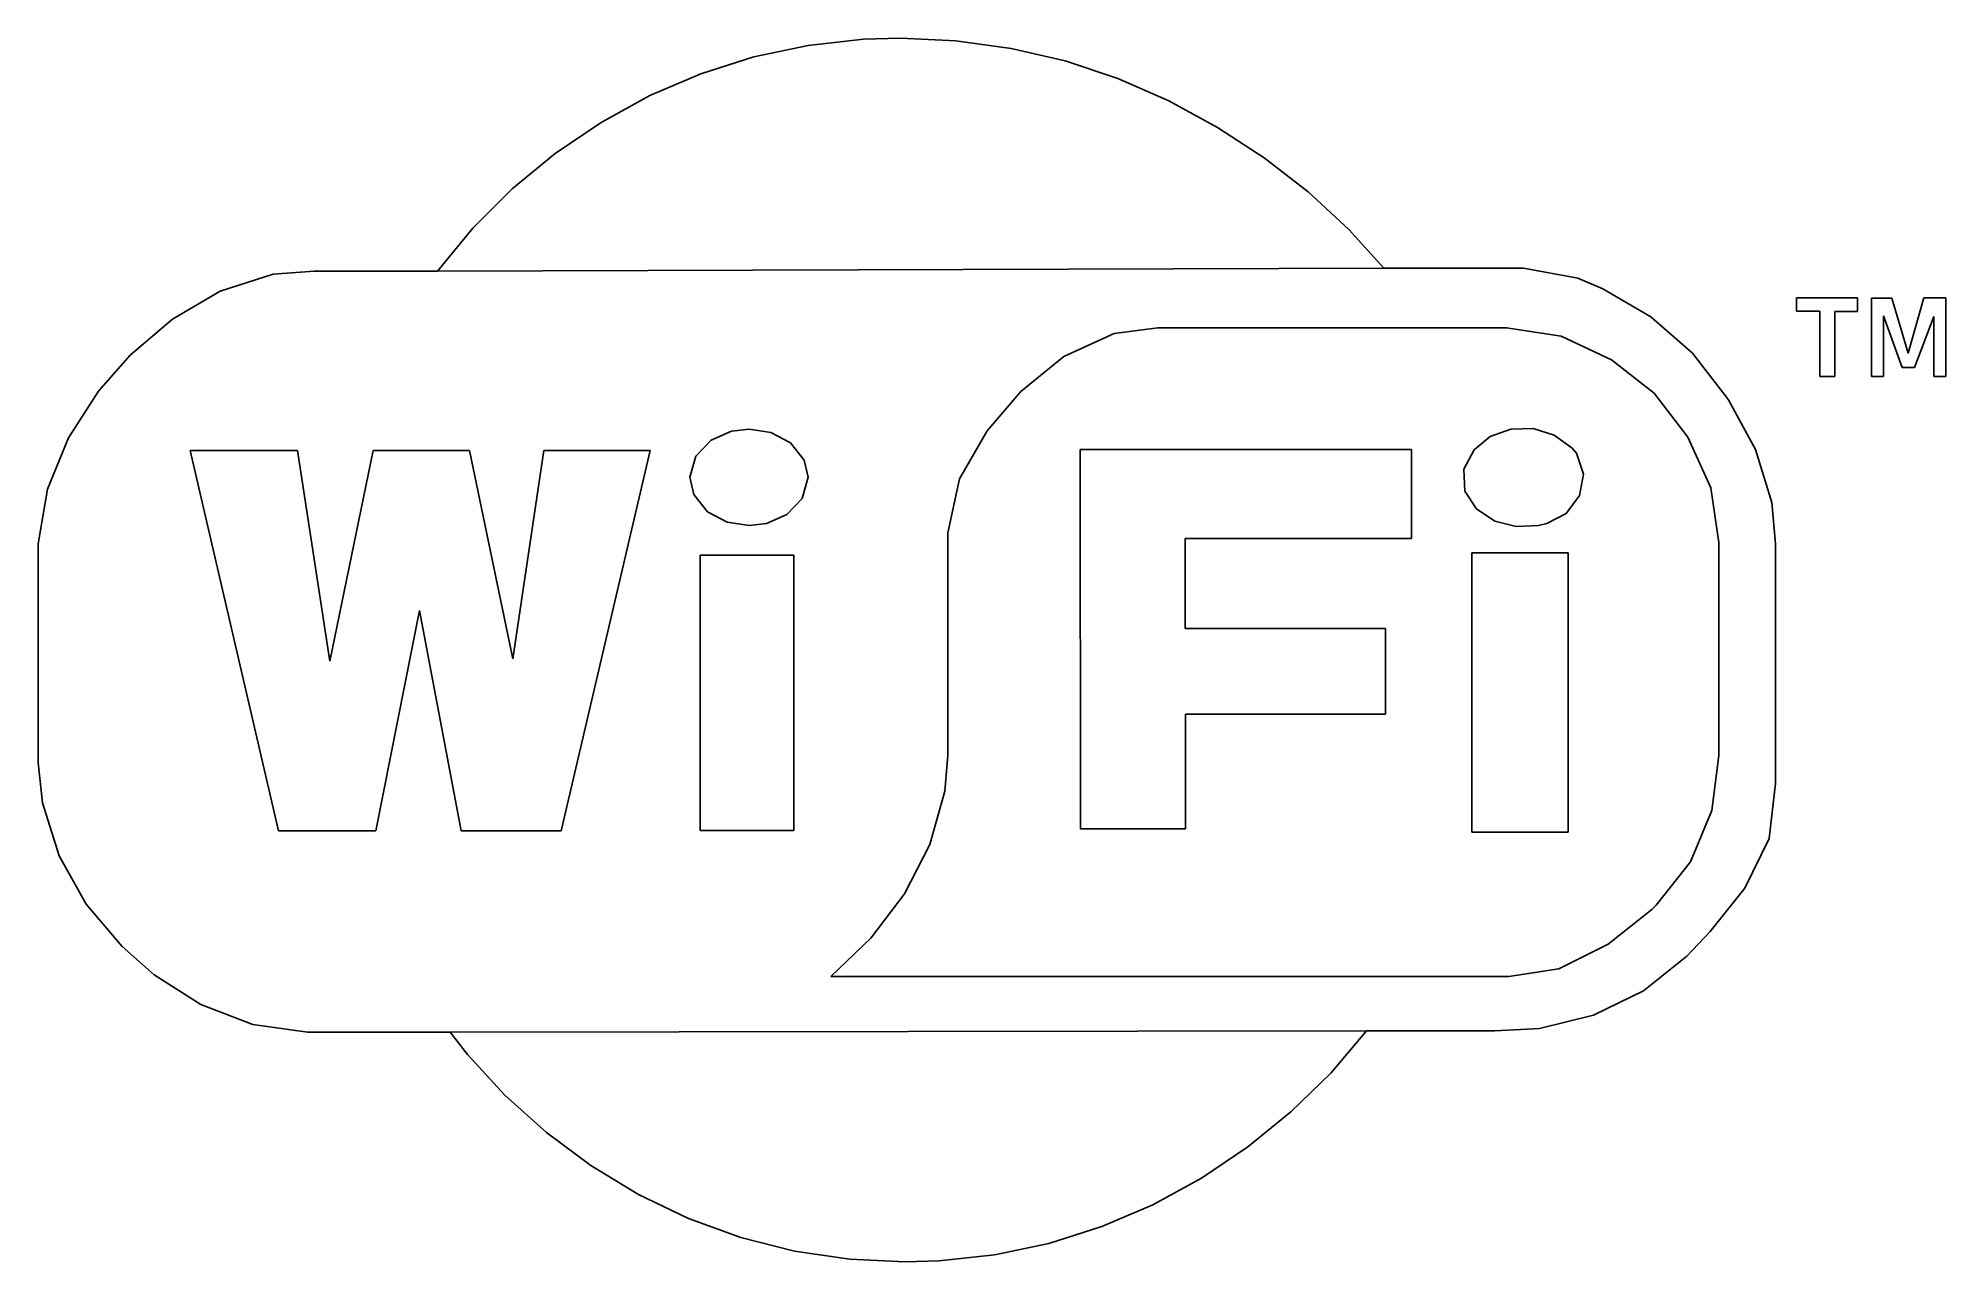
# Model space of a CAD drawing. Header units: millimetres. Extents: x 36 to 52.4, y 26 to 36.6.
import ezdxf

# ---------------------------------------------------------------- set-up
doc = ezdxf.new("R2010")
doc.units = ezdxf.units.MM

msp = doc.modelspace()

# ---------------------------------------------------------------- linework, layer by layer
at = {"color": 7, "linetype": 'Continuous'}
for p, q in [((42.607, 36.518), (43.084, 36.571)), ((42.607, 36.518), (43.084, 36.571)), ((42.607, 36.518), (43.084, 36.571)), ((43.084, 36.571), (43.403, 36.581)), ((43.084, 36.571), (43.403, 36.581)), ((43.084, 36.571), (43.403, 36.581)), ((43.403, 36.581), (43.883, 36.559)), ((43.403, 36.581), (43.883, 36.559)), ((43.403, 36.581), (43.883, 36.559)), ((41.68, 36.274), (42.137, 36.419)), ((41.68, 36.274), (42.137, 36.419)), ((41.68, 36.274), (42.137, 36.419)), ((42.137, 36.419), (42.607, 36.518)), ((42.137, 36.419), (42.607, 36.518)), ((42.137, 36.419), (42.607, 36.518)), ((43.883, 36.559), (44.358, 36.493)), ((43.883, 36.559), (44.358, 36.493)), ((43.883, 36.559), (44.358, 36.493)), ((44.358, 36.493), (44.825, 36.384)), ((44.358, 36.493), (44.825, 36.384)), ((44.358, 36.493), (44.825, 36.384)), ((41.239, 36.085), (41.68, 36.274)), ((41.239, 36.085), (41.68, 36.274)), ((41.239, 36.085), (41.68, 36.274)), ((44.825, 36.384), (45.281, 36.232)), ((44.825, 36.384), (45.281, 36.232)), ((44.825, 36.384), (45.281, 36.232)), ((40.818, 35.854), (41.239, 36.085)), ((40.818, 35.854), (41.239, 36.085)), ((40.818, 35.854), (41.239, 36.085)), ((45.281, 36.232), (45.721, 36.04)), ((45.281, 36.232), (45.721, 36.04)), ((45.281, 36.232), (45.721, 36.04)), ((45.721, 36.04), (46.142, 35.811)), ((45.721, 36.04), (46.142, 35.811)), ((45.721, 36.04), (46.142, 35.811)), ((40.421, 35.584), (40.818, 35.854)), ((40.421, 35.584), (40.818, 35.854)), ((40.421, 35.584), (40.818, 35.854)), ((46.142, 35.811), (46.544, 35.548)), ((46.142, 35.811), (46.544, 35.548)), ((46.142, 35.811), (46.544, 35.548)), ((40.051, 35.279), (40.421, 35.584)), ((40.051, 35.279), (40.421, 35.584)), ((40.051, 35.279), (40.421, 35.584)), ((46.544, 35.548), (46.923, 35.253)), ((46.544, 35.548), (46.923, 35.253)), ((46.544, 35.548), (46.923, 35.253)), ((39.71, 34.941), (40.051, 35.279)), ((39.71, 34.941), (40.051, 35.279)), ((39.71, 34.941), (40.051, 35.279)), ((46.923, 35.253), (47.276, 34.929)), ((46.923, 35.253), (47.276, 34.929)), ((46.923, 35.253), (47.276, 34.929)), ((39.407, 34.569), (39.71, 34.941)), ((39.407, 34.569), (39.71, 34.941)), ((39.407, 34.569), (39.71, 34.941)), ((47.276, 34.929), (47.578, 34.596)), ((47.276, 34.929), (47.578, 34.596)), ((47.276, 34.929), (47.578, 34.596)), ((39.407, 34.569), (47.578, 34.596)), ((47.578, 34.596), (48.782, 34.596)), ((47.578, 34.596), (48.782, 34.596)), ((47.578, 34.596), (48.782, 34.596)), ((48.782, 34.596), (49.252, 34.51)), ((48.782, 34.596), (49.252, 34.51)), ((48.782, 34.596), (49.252, 34.51)), ((37.531, 34.396), (37.987, 34.543)), ((37.531, 34.396), (37.987, 34.543)), ((37.531, 34.396), (37.987, 34.543)), ((37.987, 34.543), (38.34, 34.569)), ((37.987, 34.543), (38.34, 34.569)), ((37.987, 34.543), (38.34, 34.569)), ((38.34, 34.569), (39.407, 34.569)), ((38.34, 34.569), (39.407, 34.569)), ((38.34, 34.569), (39.407, 34.569)), ((49.252, 34.51), (49.468, 34.418)), ((49.252, 34.51), (49.468, 34.418)), ((49.252, 34.51), (49.468, 34.418)), ((37.117, 34.155), (37.531, 34.396)), ((37.117, 34.155), (37.531, 34.396)), ((37.117, 34.155), (37.531, 34.396)), ((49.468, 34.418), (49.883, 34.176)), ((49.468, 34.418), (49.883, 34.176)), ((49.468, 34.418), (49.883, 34.176)), ((51.14, 34.338), (51.14, 34.223)), ((51.668, 34.338), (51.14, 34.338)), ((51.668, 34.222), (51.668, 34.338)), ((51.788, 34.336), (51.788, 33.661)), ((51.964, 34.336), (51.788, 34.336)), ((52.103, 33.862), (51.964, 34.336)), ((52.238, 34.338), (52.103, 33.862)), ((52.429, 34.338), (52.238, 34.338)), ((52.429, 33.661), (52.429, 34.338)), ((36.752, 33.844), (37.117, 34.155)), ((36.752, 33.844), (37.117, 34.155)), ((36.752, 33.844), (37.117, 34.155)), ((49.883, 34.176), (50.243, 33.861)), ((49.883, 34.176), (50.243, 33.861)), ((49.883, 34.176), (50.243, 33.861)), ((51.14, 34.223), (51.341, 34.223)), ((51.341, 34.223), (51.341, 33.661)), ((51.47, 33.661), (51.47, 34.222)), ((51.47, 34.222), (51.668, 34.222)), ((51.891, 33.661), (51.891, 34.184)), ((51.891, 34.184), (52.051, 33.737)), ((52.159, 33.737), (52.325, 34.177)), ((52.325, 34.177), (52.325, 33.661)), ((44.815, 33.834), (45.25, 34.031)), ((45.25, 34.031), (44.815, 33.834)), ((44.815, 33.834), (45.25, 34.031)), ((45.25, 34.031), (45.625, 34.079)), ((45.625, 34.079), (45.25, 34.031)), ((45.25, 34.031), (45.625, 34.079)), ((45.625, 34.079), (48.635, 34.079)), ((48.635, 34.079), (45.625, 34.079)), ((45.625, 34.079), (48.635, 34.079)), ((48.635, 34.079), (49.108, 34.007)), ((49.108, 34.007), (48.635, 34.079)), ((48.635, 34.079), (49.108, 34.007)), ((49.108, 34.007), (49.542, 33.805)), ((49.542, 33.805), (49.108, 34.007)), ((49.108, 34.007), (49.542, 33.805)), ((36.479, 33.534), (36.752, 33.844)), ((36.479, 33.534), (36.752, 33.844)), ((36.479, 33.534), (36.752, 33.844)), ((44.444, 33.53), (44.815, 33.834)), ((44.815, 33.834), (44.444, 33.53)), ((44.444, 33.53), (44.815, 33.834)), ((49.542, 33.805), (49.91, 33.516)), ((49.91, 33.516), (49.542, 33.805)), ((49.542, 33.805), (49.91, 33.516)), ((50.243, 33.861), (50.536, 33.481)), ((50.243, 33.861), (50.536, 33.481)), ((50.243, 33.861), (50.536, 33.481)), ((51.341, 33.661), (51.47, 33.661)), ((51.788, 33.661), (51.891, 33.661)), ((52.051, 33.737), (52.159, 33.737)), ((52.325, 33.661), (52.429, 33.661)), ((36.22, 33.13), (36.479, 33.534)), ((36.22, 33.13), (36.479, 33.534)), ((36.22, 33.13), (36.479, 33.534)), ((44.151, 33.191), (44.444, 33.53)), ((44.444, 33.53), (44.151, 33.191)), ((44.151, 33.191), (44.444, 33.53)), ((49.91, 33.516), (50.202, 33.136)), ((50.202, 33.136), (49.91, 33.516)), ((49.91, 33.516), (50.202, 33.136)), ((50.536, 33.481), (50.556, 33.452)), ((50.536, 33.481), (50.556, 33.452)), ((50.536, 33.481), (50.556, 33.452)), ((50.556, 33.452), (50.785, 33.03)), ((50.556, 33.452), (50.785, 33.03)), ((50.556, 33.452), (50.785, 33.03)), ((36.038, 32.687), (36.22, 33.13)), ((36.038, 32.687), (36.22, 33.13)), ((36.038, 32.687), (36.22, 33.13)), ((41.637, 32.973), (41.769, 33.11)), ((41.769, 33.11), (41.637, 32.973)), ((41.637, 32.973), (41.769, 33.11)), ((41.769, 33.11), (41.944, 33.188)), ((41.944, 33.188), (41.769, 33.11)), ((41.769, 33.11), (41.944, 33.188)), ((41.944, 33.188), (42.096, 33.207)), ((42.096, 33.207), (41.944, 33.188)), ((41.944, 33.188), (42.096, 33.207)), ((42.096, 33.207), (42.285, 33.177)), ((42.285, 33.177), (42.096, 33.207)), ((42.096, 33.207), (42.285, 33.177)), ((42.285, 33.177), (42.453, 33.087)), ((42.453, 33.087), (42.285, 33.177)), ((42.285, 33.177), (42.453, 33.087)), ((43.913, 32.776), (44.151, 33.191)), ((44.151, 33.191), (43.913, 32.776)), ((43.913, 32.776), (44.151, 33.191)), ((48.494, 33.141), (48.358, 33.028)), ((48.494, 33.141), (48.358, 33.028)), ((48.494, 33.141), (48.358, 33.028)), ((48.674, 33.206), (48.494, 33.141)), ((48.674, 33.206), (48.494, 33.141)), ((48.674, 33.206), (48.494, 33.141)), ((48.865, 33.21), (48.674, 33.206)), ((48.865, 33.21), (48.674, 33.206)), ((48.865, 33.21), (48.674, 33.206)), ((49.048, 33.153), (48.865, 33.21)), ((49.048, 33.153), (48.865, 33.21)), ((49.048, 33.153), (48.865, 33.21)), ((49.203, 33.042), (49.048, 33.153)), ((49.203, 33.042), (49.048, 33.153)), ((49.203, 33.042), (49.048, 33.153)), ((50.202, 33.136), (50.399, 32.699)), ((50.399, 32.699), (50.202, 33.136)), ((50.202, 33.136), (50.399, 32.699)), ((37.27, 33.022), (38.032, 29.738)), ((38.198, 33.022), (37.27, 33.022)), ((38.198, 33.022), (37.27, 33.022)), ((37.27, 33.022), (38.032, 29.738)), ((37.27, 33.022), (38.032, 29.738)), ((38.198, 33.022), (37.27, 33.022)), ((38.476, 31.202), (38.198, 33.022)), ((38.476, 31.202), (38.198, 33.022)), ((38.476, 31.202), (38.198, 33.022)), ((38.851, 33.022), (38.476, 31.202)), ((38.851, 33.022), (38.476, 31.202)), ((38.851, 33.022), (38.476, 31.202)), ((39.682, 33.022), (38.851, 33.022)), ((39.682, 33.022), (38.851, 33.022)), ((39.682, 33.022), (38.851, 33.022)), ((40.057, 31.223), (39.682, 33.022)), ((40.057, 31.223), (39.682, 33.022)), ((40.057, 31.223), (39.682, 33.022)), ((40.324, 33.022), (40.057, 31.223)), ((40.324, 33.022), (40.057, 31.223)), ((40.324, 33.022), (40.057, 31.223)), ((41.241, 33.022), (40.324, 33.022)), ((41.241, 33.022), (40.324, 33.022)), ((41.241, 33.022), (40.324, 33.022)), ((40.475, 29.738), (41.241, 33.022)), ((40.475, 29.738), (41.241, 33.022)), ((40.475, 29.738), (41.241, 33.022)), ((41.586, 32.79), (41.637, 32.973)), ((41.637, 32.973), (41.586, 32.79)), ((41.586, 32.79), (41.637, 32.973)), ((42.453, 33.087), (42.572, 32.939)), ((42.572, 32.939), (42.453, 33.087)), ((42.453, 33.087), (42.572, 32.939)), ((47.817, 33.03), (44.954, 33.03)), ((44.954, 33.03), (44.959, 29.756)), ((44.954, 33.03), (44.959, 29.756)), ((47.817, 33.03), (44.954, 33.03)), ((47.817, 33.03), (44.954, 33.03)), ((44.954, 33.03), (44.959, 29.756)), ((47.817, 32.261), (47.817, 33.03)), ((47.817, 32.261), (47.817, 33.03)), ((47.817, 32.261), (47.817, 33.03)), ((48.358, 33.028), (48.268, 32.86)), ((48.358, 33.028), (48.268, 32.86)), ((48.358, 33.028), (48.268, 32.86)), ((49.24, 32.998), (49.203, 33.042)), ((49.24, 32.998), (49.203, 33.042)), ((49.24, 32.998), (49.203, 33.042)), ((49.301, 32.818), (49.24, 32.998)), ((49.301, 32.818), (49.24, 32.998)), ((49.301, 32.818), (49.24, 32.998)), ((50.785, 33.03), (50.927, 32.573)), ((50.785, 33.03), (50.927, 32.573)), ((50.785, 33.03), (50.927, 32.573)), ((41.619, 32.641), (41.586, 32.79)), ((41.586, 32.79), (41.619, 32.641)), ((41.619, 32.641), (41.586, 32.79)), ((42.606, 32.79), (42.554, 32.607)), ((42.554, 32.607), (42.606, 32.79)), ((42.606, 32.79), (42.554, 32.607)), ((42.572, 32.939), (42.606, 32.79)), ((42.606, 32.79), (42.572, 32.939)), ((42.572, 32.939), (42.606, 32.79)), ((48.268, 32.86), (48.276, 32.671)), ((48.268, 32.86), (48.276, 32.671)), ((48.268, 32.86), (48.276, 32.671)), ((49.266, 32.632), (49.301, 32.818)), ((49.266, 32.632), (49.301, 32.818)), ((49.266, 32.632), (49.301, 32.818)), ((35.958, 32.215), (36.038, 32.687)), ((35.958, 32.215), (36.038, 32.687)), ((35.958, 32.215), (36.038, 32.687)), ((41.738, 32.493), (41.619, 32.641)), ((41.619, 32.641), (41.738, 32.493)), ((41.738, 32.493), (41.619, 32.641)), ((43.812, 32.31), (43.913, 32.776)), ((43.913, 32.776), (43.812, 32.31)), ((43.812, 32.31), (43.913, 32.776)), ((48.276, 32.671), (48.377, 32.518)), ((48.276, 32.671), (48.377, 32.518)), ((48.276, 32.671), (48.377, 32.518)), ((49.152, 32.479), (49.266, 32.632)), ((49.152, 32.479), (49.266, 32.632)), ((49.152, 32.479), (49.266, 32.632)), ((50.399, 32.699), (50.469, 32.226)), ((50.469, 32.226), (50.399, 32.699)), ((50.399, 32.699), (50.469, 32.226)), ((41.907, 32.403), (41.738, 32.493)), ((41.738, 32.493), (41.907, 32.403)), ((41.907, 32.403), (41.738, 32.493)), ((42.422, 32.47), (42.248, 32.392)), ((42.248, 32.392), (42.422, 32.47)), ((42.422, 32.47), (42.248, 32.392)), ((42.554, 32.607), (42.422, 32.47)), ((42.422, 32.47), (42.554, 32.607)), ((42.554, 32.607), (42.422, 32.47)), ((48.377, 32.518), (48.535, 32.411)), ((48.377, 32.518), (48.535, 32.411)), ((48.377, 32.518), (48.535, 32.411)), ((48.983, 32.39), (49.152, 32.479)), ((48.983, 32.39), (49.152, 32.479)), ((48.983, 32.39), (49.152, 32.479)), ((50.927, 32.573), (50.958, 32.215)), ((50.927, 32.573), (50.958, 32.215)), ((50.927, 32.573), (50.958, 32.215)), ((42.096, 32.373), (41.907, 32.403)), ((41.907, 32.403), (42.096, 32.373)), ((42.096, 32.373), (41.907, 32.403)), ((42.248, 32.392), (42.096, 32.373)), ((42.096, 32.373), (42.248, 32.392)), ((42.248, 32.392), (42.096, 32.373)), ((43.812, 30.388), (43.812, 32.31)), ((43.812, 32.31), (43.812, 30.388)), ((43.812, 30.388), (43.812, 32.31)), ((48.535, 32.411), (48.721, 32.365)), ((48.535, 32.411), (48.721, 32.365)), ((48.535, 32.411), (48.721, 32.365)), ((48.721, 32.365), (48.912, 32.373)), ((48.721, 32.365), (48.912, 32.373)), ((48.721, 32.365), (48.912, 32.373)), ((48.912, 32.373), (48.983, 32.39)), ((48.912, 32.373), (48.983, 32.39)), ((48.912, 32.373), (48.983, 32.39)), ((35.958, 30.326), (35.958, 32.215)), ((35.958, 30.326), (35.958, 32.215)), ((35.958, 30.326), (35.958, 32.215)), ((45.861, 31.486), (45.861, 32.261)), ((45.861, 32.261), (47.817, 32.261)), ((45.861, 31.486), (45.861, 32.261)), ((45.861, 32.261), (47.817, 32.261)), ((45.861, 31.486), (45.861, 32.261)), ((45.861, 32.261), (47.817, 32.261)), ((48.754, 32.138), (48.338, 32.138)), ((48.338, 32.138), (48.338, 30.932)), ((48.754, 32.138), (48.338, 32.138)), ((48.338, 32.138), (48.338, 30.932)), ((48.754, 32.138), (48.338, 32.138)), ((48.338, 32.138), (48.338, 30.932)), ((49.17, 32.138), (48.754, 32.138)), ((49.17, 32.138), (48.754, 32.138)), ((49.17, 32.138), (48.754, 32.138)), ((49.17, 30.932), (49.17, 32.138)), ((49.17, 30.932), (49.17, 32.138)), ((49.17, 30.932), (49.17, 32.138)), ((50.469, 32.226), (50.469, 30.388)), ((50.469, 30.388), (50.469, 32.226)), ((50.469, 32.226), (50.469, 30.388)), ((50.958, 32.215), (50.958, 30.148)), ((50.958, 32.215), (50.958, 30.148)), ((50.958, 32.215), (50.958, 30.148)), ((41.674, 32.118), (41.674, 29.741)), ((42.483, 32.118), (41.674, 32.118)), ((42.483, 32.118), (41.674, 32.118)), ((41.674, 32.118), (41.674, 29.741)), ((41.674, 32.118), (41.674, 29.741)), ((42.483, 32.118), (41.674, 32.118)), ((42.483, 29.741), (42.483, 32.118)), ((42.483, 29.741), (42.483, 32.118)), ((42.483, 29.741), (42.483, 32.118)), ((38.873, 29.738), (39.25, 31.64)), ((38.873, 29.738), (39.25, 31.64)), ((38.873, 29.738), (39.25, 31.64)), ((39.25, 31.64), (39.612, 29.738)), ((39.25, 31.64), (39.612, 29.738)), ((39.25, 31.64), (39.612, 29.738)), ((47.591, 31.486), (45.861, 31.486)), ((47.591, 31.486), (45.861, 31.486)), ((47.591, 31.486), (45.861, 31.486)), ((47.591, 30.746), (47.591, 31.486)), ((47.591, 30.746), (47.591, 31.486)), ((47.591, 30.746), (47.591, 31.486)), ((48.338, 30.932), (48.338, 29.726)), ((48.338, 30.932), (48.338, 29.726)), ((48.338, 30.932), (48.338, 29.726)), ((49.17, 29.726), (49.17, 30.932)), ((49.17, 29.726), (49.17, 30.932)), ((49.17, 29.726), (49.17, 30.932)), ((45.866, 29.756), (45.866, 30.746)), ((45.866, 30.746), (47.591, 30.746)), ((45.866, 29.756), (45.866, 30.746)), ((45.866, 30.746), (47.591, 30.746)), ((45.866, 29.756), (45.866, 30.746)), ((45.866, 30.746), (47.591, 30.746)), ((35.996, 29.98), (35.958, 30.326)), ((35.996, 29.98), (35.958, 30.326)), ((35.996, 29.98), (35.958, 30.326)), ((43.787, 30.082), (43.812, 30.388)), ((43.812, 30.388), (43.787, 30.082)), ((43.787, 30.082), (43.812, 30.388)), ((50.469, 30.388), (50.409, 29.913)), ((50.409, 29.913), (50.469, 30.388)), ((50.469, 30.388), (50.409, 29.913)), ((50.958, 30.148), (50.905, 29.673)), ((50.958, 30.148), (50.905, 29.673)), ((50.958, 30.148), (50.905, 29.673)), ((36.139, 29.523), (35.996, 29.98)), ((36.139, 29.523), (35.996, 29.98)), ((36.139, 29.523), (35.996, 29.98)), ((43.658, 29.62), (43.787, 30.082)), ((43.787, 30.082), (43.658, 29.62)), ((43.658, 29.62), (43.787, 30.082)), ((50.409, 29.913), (50.226, 29.471)), ((50.226, 29.471), (50.409, 29.913)), ((50.409, 29.913), (50.226, 29.471)), ((38.032, 29.738), (38.873, 29.738)), ((38.032, 29.738), (38.873, 29.738)), ((38.032, 29.738), (38.873, 29.738)), ((39.612, 29.738), (40.475, 29.738)), ((39.612, 29.738), (40.475, 29.738)), ((39.612, 29.738), (40.475, 29.738)), ((41.674, 29.741), (42.483, 29.741)), ((41.674, 29.741), (42.483, 29.741)), ((41.674, 29.741), (42.483, 29.741)), ((44.959, 29.756), (45.866, 29.756)), ((44.959, 29.756), (45.866, 29.756)), ((44.959, 29.756), (45.866, 29.756)), ((48.338, 29.726), (48.754, 29.726)), ((48.338, 29.726), (48.754, 29.726)), ((48.338, 29.726), (48.754, 29.726)), ((48.754, 29.726), (49.17, 29.726)), ((48.754, 29.726), (49.17, 29.726)), ((48.754, 29.726), (49.17, 29.726)), ((50.905, 29.673), (50.695, 29.244)), ((50.905, 29.673), (50.695, 29.244)), ((50.905, 29.673), (50.695, 29.244)), ((36.374, 29.105), (36.139, 29.523)), ((36.374, 29.105), (36.139, 29.523)), ((36.374, 29.105), (36.139, 29.523)), ((43.438, 29.195), (43.658, 29.62)), ((43.658, 29.62), (43.438, 29.195)), ((43.438, 29.195), (43.658, 29.62)), ((50.226, 29.471), (49.929, 29.096)), ((49.929, 29.096), (50.226, 29.471)), ((50.226, 29.471), (49.929, 29.096)), ((43.148, 28.813), (43.438, 29.195)), ((43.438, 29.195), (43.148, 28.813)), ((43.148, 28.813), (43.438, 29.195)), ((50.695, 29.244), (50.395, 28.869)), ((50.695, 29.244), (50.395, 28.869)), ((50.695, 29.244), (50.395, 28.869)), ((36.684, 28.739), (36.374, 29.105)), ((36.684, 28.739), (36.374, 29.105)), ((36.684, 28.739), (36.374, 29.105)), ((49.89, 29.059), (49.515, 28.76)), ((49.515, 28.76), (49.89, 29.059)), ((49.89, 29.059), (49.515, 28.76)), ((49.929, 29.096), (49.89, 29.059)), ((49.89, 29.059), (49.929, 29.096)), ((49.929, 29.096), (49.89, 29.059)), ((50.395, 28.869), (50.192, 28.657)), ((50.395, 28.869), (50.192, 28.657)), ((50.395, 28.869), (50.192, 28.657)), ((36.959, 28.495), (36.684, 28.739)), ((36.959, 28.495), (36.684, 28.739)), ((36.959, 28.495), (36.684, 28.739)), ((42.802, 28.481), (43.148, 28.813)), ((43.148, 28.813), (42.802, 28.481)), ((42.802, 28.481), (43.148, 28.813)), ((49.515, 28.76), (49.087, 28.547)), ((49.087, 28.547), (49.515, 28.76)), ((49.515, 28.76), (49.087, 28.547)), ((37.364, 28.238), (36.959, 28.495)), ((37.364, 28.238), (36.959, 28.495)), ((37.364, 28.238), (36.959, 28.495)), ((49.087, 28.547), (48.655, 28.481)), ((48.655, 28.481), (49.087, 28.547)), ((49.087, 28.547), (48.655, 28.481)), ((50.192, 28.657), (49.818, 28.357)), ((50.192, 28.657), (49.818, 28.357)), ((50.192, 28.657), (49.818, 28.357)), ((48.655, 28.481), (42.802, 28.481)), ((42.802, 28.481), (48.655, 28.481)), ((48.655, 28.481), (42.802, 28.481)), ((49.818, 28.357), (49.387, 28.148)), ((49.818, 28.357), (49.387, 28.148)), ((49.818, 28.357), (49.387, 28.148)), ((37.811, 28.065), (37.364, 28.238)), ((37.811, 28.065), (37.364, 28.238)), ((37.811, 28.065), (37.364, 28.238)), ((38.285, 28), (37.811, 28.065)), ((38.285, 28), (37.811, 28.065)), ((38.285, 28), (37.811, 28.065)), ((39.517, 28), (47.427, 28.013)), ((47.427, 28.013), (47.119, 27.646)), ((47.427, 28.013), (47.119, 27.646)), ((47.427, 28.013), (47.119, 27.646)), ((48.536, 28.013), (47.427, 28.013)), ((48.536, 28.013), (47.427, 28.013)), ((48.536, 28.013), (47.427, 28.013)), ((48.922, 28.033), (48.536, 28.013)), ((48.922, 28.033), (48.536, 28.013)), ((48.922, 28.033), (48.536, 28.013)), ((49.387, 28.148), (48.922, 28.033)), ((49.387, 28.148), (48.922, 28.033)), ((49.387, 28.148), (48.922, 28.033)), ((39.517, 28), (38.285, 28)), ((39.517, 28), (38.285, 28)), ((39.517, 28), (38.285, 28)), ((39.664, 27.808), (39.517, 28)), ((39.664, 27.808), (39.517, 28)), ((39.664, 27.808), (39.517, 28)), ((39.989, 27.455), (39.664, 27.808)), ((39.989, 27.455), (39.664, 27.808)), ((39.989, 27.455), (39.664, 27.808)), ((47.119, 27.646), (46.774, 27.312)), ((47.119, 27.646), (46.774, 27.312)), ((47.119, 27.646), (46.774, 27.312)), ((40.346, 27.134), (39.989, 27.455)), ((40.346, 27.134), (39.989, 27.455)), ((40.346, 27.134), (39.989, 27.455)), ((46.774, 27.312), (46.402, 27.009)), ((46.774, 27.312), (46.402, 27.009)), ((46.774, 27.312), (46.402, 27.009)), ((40.731, 26.848), (40.346, 27.134)), ((40.731, 26.848), (40.346, 27.134)), ((40.731, 26.848), (40.346, 27.134)), ((41.142, 26.599), (40.731, 26.848)), ((41.142, 26.599), (40.731, 26.848)), ((41.142, 26.599), (40.731, 26.848)), ((46.402, 27.009), (46.004, 26.741)), ((46.402, 27.009), (46.004, 26.741)), ((46.402, 27.009), (46.004, 26.741)), ((46.004, 26.741), (45.583, 26.511)), ((46.004, 26.741), (45.583, 26.511)), ((46.004, 26.741), (45.583, 26.511)), ((41.574, 26.392), (41.142, 26.599)), ((41.574, 26.392), (41.142, 26.599)), ((41.574, 26.392), (41.142, 26.599)), ((42.025, 26.228), (41.574, 26.392)), ((42.025, 26.228), (41.574, 26.392)), ((42.025, 26.228), (41.574, 26.392)), ((45.583, 26.511), (45.142, 26.322)), ((45.583, 26.511), (45.142, 26.322)), ((45.583, 26.511), (45.142, 26.322)), ((42.49, 26.11), (42.025, 26.228)), ((42.49, 26.11), (42.025, 26.228)), ((42.49, 26.11), (42.025, 26.228)), ((45.142, 26.322), (44.684, 26.176)), ((45.142, 26.322), (44.684, 26.176)), ((45.142, 26.322), (44.684, 26.176)), ((42.965, 26.041), (42.49, 26.11)), ((42.965, 26.041), (42.49, 26.11)), ((42.965, 26.041), (42.49, 26.11)), ((43.445, 26.018), (42.965, 26.041)), ((43.445, 26.018), (42.965, 26.041)), ((43.445, 26.018), (42.965, 26.041)), ((43.738, 26.026), (43.445, 26.018)), ((43.738, 26.026), (43.445, 26.018)), ((43.738, 26.026), (43.445, 26.018)), ((44.215, 26.078), (43.738, 26.026)), ((44.215, 26.078), (43.738, 26.026)), ((44.215, 26.078), (43.738, 26.026)), ((44.684, 26.176), (44.215, 26.078)), ((44.684, 26.176), (44.215, 26.078)), ((44.684, 26.176), (44.215, 26.078))]:
    msp.add_line(p, q, dxfattribs=at)

doc.saveas('drawing.dxf')
